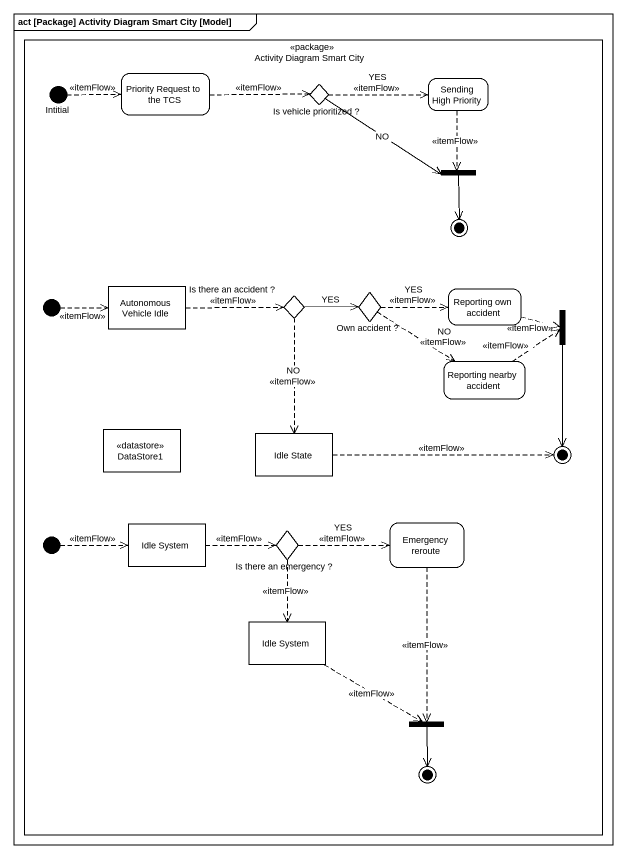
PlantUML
@startuml
mainframe act [Package] Activity Diagram Smart City [Model]
hide empty description
state "Activity Diagram Smart City" as Activity_Diagram_Smart_City <<package>> {
  state Intitial <<start>>
  state "Priority Request to the TCS" as Priority_Request_to_the_TCS
  state "Is vehicle prioritized ?" as Is_vehicle_prioritized <<choice>>
  state "Sending High Priority" as Sending_High_Priority
  state fork1 <<join>>
  state final1 <<end>>
  state initial1 <<start>>
  state "Autonomous Vehicle Idle" as Autonomous_Vehicle_Idle <<object>>
  state choice1 <<choice>>
  state "Own accident ?" as Own_accident <<choice>>
  state "Reporting own accident" as Reporting_own_accident
  state fork2 <<join>>
  state "Reporting nearby accident" as Reporting_nearby_accident
  state DataStore1 <<datastore>>
  state "Idle State" as Idle_State <<object>>
  state final2 <<end>>
  state initial2 <<start>>
  state "Idle System" as Idle_System <<object>>
  state "Is there an emergency ?" as Is_there_an_emergency <<choice>>
  state "Emergency reroute" as Emergency_reroute
  state "Idle System" as Idle_System_2 <<object>>
  state fork3 <<join>>
  state final3 <<end>>
}
Intitial -right[dashed]-> Priority_Request_to_the_TCS : <<itemFlow>>
Priority_Request_to_the_TCS -right[dashed]-> Is_vehicle_prioritized : <<itemFlow>>
Is_vehicle_prioritized -right[dashed]-> Sending_High_Priority : YES\n<<itemFlow>>
Is_vehicle_prioritized -right-> fork1 : NO
Sending_High_Priority -[dashed]-> fork1 : <<itemFlow>>
fork1 --> final1
initial1 -right[dashed]-> Autonomous_Vehicle_Idle : <<itemFlow>>
Autonomous_Vehicle_Idle -right[dashed]-> choice1 : Is there an accident ?\n<<itemFlow>>
choice1 -right-> Own_accident : YES
choice1 -[dashed]-> Idle_State : NO\n<<itemFlow>>
Own_accident -right[dashed]-> Reporting_own_accident : YES\n<<itemFlow>>
Own_accident -[dashed]-> Reporting_nearby_accident : NO\n<<itemFlow>>
Reporting_own_accident -right[dashed]-> fork2 : <<itemFlow>>
fork2 --> final2
Reporting_nearby_accident -up[dashed]-> fork2 : <<itemFlow>>
Idle_State -right[dashed]-> final2 : <<itemFlow>>
initial2 -right[dashed]-> Idle_System : <<itemFlow>>
Idle_System -right[dashed]-> Is_there_an_emergency : <<itemFlow>>
Is_there_an_emergency -right[dashed]-> Emergency_reroute : YES\n<<itemFlow>>
Is_there_an_emergency -[dashed]-> Idle_System_2 : <<itemFlow>>
Emergency_reroute -[dashed]-> fork3 : <<itemFlow>>
Idle_System_2 -right[dashed]-> fork3 : <<itemFlow>>
fork3 --> final3
@enduml
